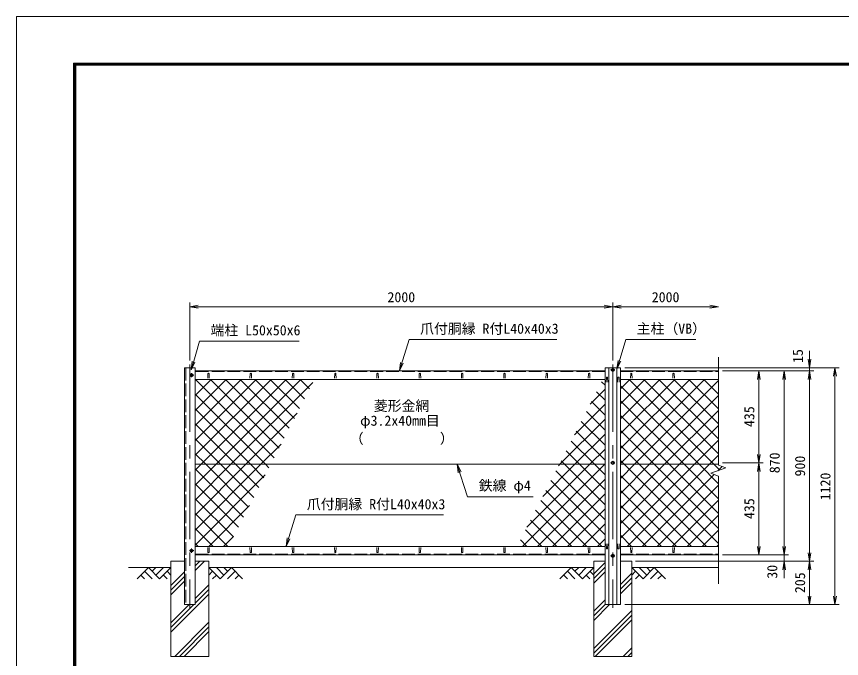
# Model space of a CAD drawing. Units: millimetres, scale not verified. Extents: x -4200 to 4200, y -2970 to 2970.
# Drawn here: x -4200 to -298, y -66 to 2970 of the extents above; entities that cross this region are included whole.
import ezdxf
from ezdxf.enums import TextEntityAlignment as Align

# ---------------------------------------------------------------- set-up
doc = ezdxf.new("R2010")
doc.units = ezdxf.units.MM
doc.header["$LTSCALE"] = 10
doc.linetypes.add('DASHED', pattern=[7.5, 6, -1.5])
doc.linetypes.add('USER1', pattern=[50.8, 31.75, -6.35, 6.35, -6.35])
for name, color, linetype, lineweight in [('0-0_D-STR1', 1, 'Continuous', 18), ('0-1_D-BMK', 2, 'USER1', 13), ('0-2_D-STR-DIM', 7, 'Continuous', 13), ('0-3_D-STR3', 3, 'Continuous', 13), ('0-4_D-BGD', 7, 'Continuous', 18), ('0-5_D-STR4', 7, 'Continuous', 18), ('0-6_D-DCR-HCH', 7, 'Continuous', 13), ('0-7_D-STR-TXT', 7, 'Continuous', 13), ('0-8_0', 7, 'Continuous', 18), ('0-A_D-STR2', 7, 'Continuous', 13), ('0-B_D-TTL', 7, 'Continuous', 18)]:
    doc.layers.add(name, color=color, linetype=linetype, lineweight=lineweight)
doc.styles.add('ＭＳ ゴシック', font='')
doc.styles.get('ＭＳ ゴシック').set_extended_font_data('MS Gothic')

# ---------------------------------------------------------------- blocks, each defined once
blk = doc.blocks.new('_Open')
at = {"layer": '0-8_0'}
blk.add_line((-10, 1.667), (0, 0), dxfattribs=at)
blk.add_lwpolyline([(-10, -1.667), (0, 0), (-10, 0)], dxfattribs=at)

msp = doc.modelspace()

# ---------------------------------------------------------------- linework, layer by layer
at = {"layer": '0-0_D-STR1'}
for p, q in [((-3404.97, 1308.92), (-3404.97, 188.92)), ((-3354.97, 1308.92), (-3404.97, 1308.92)), ((-3354.97, 188.92), (-3354.97, 1308.92)), ((-1416.47, 1293.92), (-3354.97, 1293.92)), ((-1398.97, 188.92), (-1398.97, 1308.92)), ((-1360.97, 188.92), (-1360.97, 1308.92)), ((-1343.47, 188.92), (-1343.47, 1308.92)), ((-1343.47, 1293.92), (-879.97, 1293.92)), ((-3354.97, 1253.92), (-1416.47, 1253.92)), ((-3294.97, 1280.79), (-3295.72, 1259.29)), ((-3288.97, 1280.79), (-3288.22, 1259.29)), ((-3094.97, 1280.79), (-3095.72, 1259.29)), ((-3088.97, 1280.79), (-3088.22, 1259.29)), ((-2894.97, 1280.79), (-2895.72, 1259.29)), ((-2888.97, 1280.79), (-2888.22, 1259.29)), ((-2694.97, 1280.79), (-2695.72, 1259.29)), ((-2688.97, 1280.79), (-2688.22, 1259.29)), ((-2494.97, 1280.79), (-2495.72, 1259.29)), ((-2488.97, 1280.79), (-2488.22, 1259.29)), ((-2294.97, 1280.79), (-2295.72, 1259.29)), ((-2288.97, 1280.79), (-2288.22, 1259.29)), ((-2094.97, 1280.79), (-2095.72, 1259.29)), ((-2088.97, 1280.79), (-2088.22, 1259.29)), ((-1894.97, 1280.79), (-1895.72, 1259.29)), ((-1888.97, 1280.79), (-1888.22, 1259.29)), ((-1694.97, 1280.79), (-1695.72, 1259.29)), ((-1688.97, 1280.79), (-1688.22, 1259.29)), ((-1494.97, 1280.79), (-1495.72, 1259.29)), ((-1488.97, 1280.79), (-1488.22, 1259.29)), ((-1409.97, 1262.3), (-1410.72, 1240.8)), ((-1403.97, 1262.3), (-1403.22, 1240.8)), ((-1355.97, 1262.3), (-1356.72, 1240.8)), ((-1349.97, 1262.3), (-1349.22, 1240.8)), ((-879.97, 1253.92), (-1343.47, 1253.92)), ((-1294.97, 1280.79), (-1295.72, 1259.29)), ((-1288.97, 1280.79), (-1288.22, 1259.29)), ((-1094.97, 1280.79), (-1095.72, 1259.29)), ((-1088.97, 1280.79), (-1088.22, 1259.29)), ((-1409.97, 454.25), (-1410.72, 475.75)), ((-1403.97, 454.25), (-1403.22, 475.75)), ((-1355.97, 454.25), (-1356.72, 475.75)), ((-1349.97, 454.25), (-1349.22, 475.75)), ((-3354.97, 463.92), (-1416.47, 463.92)), ((-3294.97, 437.05), (-3295.72, 458.55)), ((-3288.97, 437.05), (-3288.22, 458.55)), ((-3094.97, 437.05), (-3095.72, 458.55)), ((-3088.97, 437.05), (-3088.22, 458.55)), ((-2894.97, 437.05), (-2895.72, 458.55)), ((-2888.97, 437.05), (-2888.22, 458.55)), ((-2694.97, 437.05), (-2695.72, 458.55)), ((-2688.97, 437.05), (-2688.22, 458.55)), ((-2494.97, 437.05), (-2495.72, 458.55)), ((-2488.97, 437.05), (-2488.22, 458.55)), ((-2294.97, 437.05), (-2295.72, 458.55)), ((-2288.97, 437.05), (-2288.22, 458.55)), ((-2094.97, 437.05), (-2095.72, 458.55)), ((-2088.97, 437.05), (-2088.22, 458.55)), ((-1894.97, 437.05), (-1895.72, 458.55)), ((-1888.97, 437.05), (-1888.22, 458.55)), ((-1694.97, 437.05), (-1695.72, 458.55)), ((-1688.97, 437.05), (-1688.22, 458.55)), ((-1494.97, 437.05), (-1495.72, 458.55)), ((-1488.97, 437.05), (-1488.22, 458.55)), ((-879.97, 463.92), (-1343.47, 463.92)), ((-1294.97, 437.05), (-1295.72, 458.55)), ((-1288.97, 437.05), (-1288.22, 458.55)), ((-1094.97, 437.05), (-1095.72, 458.55)), ((-1088.97, 437.05), (-1088.22, 458.55)), ((-1416.47, 423.92), (-3354.97, 423.92)), ((-1343.47, 423.92), (-879.97, 423.92)), ((-3404.97, 188.92), (-3354.97, 188.92)), ((-1416.47, 188.92), (-1343.47, 188.92))]:
    msp.add_line(p, q, dxfattribs=at)
at = {"layer": '0-0_D-STR1', "linetype": 'DASHED'}
for p, q in [((-3398.97, 1308.92), (-3398.97, 188.92)), ((-1416.47, 1290.92), (-3354.97, 1290.92)), ((-1343.47, 1290.92), (-879.97, 1290.92)), ((-1416.47, 426.92), (-3354.97, 426.92)), ((-1343.47, 426.92), (-879.97, 426.92))]:
    msp.add_line(p, q, dxfattribs=at)
at = {"layer": '0-0_D-STR1'}
msp.add_lwpolyline([(-1416.47, 188.92), (-1416.47, 1308.92), (-1343.47, 1308.92)], dxfattribs=at)
for centre, start, end in [((-3291.97, 1279.54), 22.61986, 157.38014), ((-3091.97, 1279.54), 22.61986, 157.38014), ((-2891.97, 1279.54), 22.61986, 157.38014), ((-2691.97, 1279.54), 22.61986, 157.38014), ((-2491.97, 1279.54), 22.61986, 157.38014), ((-2291.97, 1279.54), 22.61986, 157.38014), ((-2091.97, 1279.54), 22.61986, 157.38014), ((-1891.97, 1279.54), 22.61986, 157.38014), ((-1691.97, 1279.54), 22.61986, 157.38014), ((-1491.97, 1279.54), 22.61986, 157.38014), ((-1406.97, 1261.05), 22.61986, 157.38014), ((-1352.97, 1261.05), 22.61986, 157.38014), ((-1291.97, 1279.54), 22.61986, 157.38014), ((-1091.97, 1279.54), 22.61986, 157.38014), ((-3291.97, 438.3), 202.61986, 337.38014), ((-3091.97, 438.3), 202.61986, 337.38014), ((-2891.97, 438.3), 202.61986, 337.38014), ((-2691.97, 438.3), 202.61986, 337.38014), ((-2491.97, 438.3), 202.61986, 337.38014), ((-2291.97, 438.3), 202.61986, 337.38014), ((-2091.97, 438.3), 202.61986, 337.38014), ((-1891.97, 438.3), 202.61986, 337.38014), ((-1691.97, 438.3), 202.61986, 337.38014), ((-1491.97, 438.3), 202.61986, 337.38014), ((-1406.97, 455.5), 202.61986, 337.38014), ((-1352.97, 455.5), 202.61986, 337.38014), ((-1291.97, 438.3), 202.61986, 337.38014), ((-1091.97, 438.3), 202.61986, 337.38014)]:
    msp.add_arc(centre, 3.25, start, end, dxfattribs=at)
at = {"layer": '0-1_D-BMK'}
for p, q in [((-3379.97, 1323.92), (-3379.97, 173.92)), ((-1369.97, 1298.42), (-1389.97, 1298.42)), ((-1379.97, 1323.92), (-1379.97, 173.92)), ((-3361.97, 1273.92), (-3381.97, 1273.92)), ((-3371.97, 1283.92), (-3371.97, 1263.92)), ((-1369.97, 858.92), (-1389.97, 858.92)), ((-3361.97, 443.92), (-3381.97, 443.92)), ((-3371.97, 453.92), (-3371.97, 433.92)), ((-1369.97, 419.42), (-1389.97, 419.42))]:
    msp.add_line(p, q, dxfattribs=at)
at = {"layer": '0-2_D-STR-DIM'}
for p, q in [((-3379.97, 1343.92), (-3379.97, 1617.7)), ((-1379.97, 1343.92), (-1379.97, 1617.7)), ((-1379.97, 1343.92), (-1379.97, 1617.7)), ((-3379.97, 1597.7), (-1379.97, 1597.7)), ((-1379.97, 1597.7), (-879.97, 1597.7)), ((-448.93, 1348.92), (-448.93, 1388.92)), ((-879.97, 1358.37), (-879.97, 848.14)), ((-1323.47, 1308.92), (-428.93, 1308.92)), ((-1323.47, 1308.92), (-308.93, 1308.92)), ((-859.97, 1293.92), (-668.93, 1293.92)), ((-859.97, 1293.92), (-548.93, 1293.92)), ((-859.97, 1293.92), (-428.93, 1293.92)), ((-859.97, 1293.92), (-428.93, 1293.92)), ((-688.93, 858.92), (-688.93, 1293.92)), ((-568.93, 1293.92), (-568.93, 423.92)), ((-448.93, 1293.92), (-448.93, 1308.92)), ((-448.93, 1293.92), (-448.93, 393.92)), ((-328.93, 188.92), (-328.93, 1308.92)), ((-448.93, 1253.92), (-448.93, 1213.92)), ((-859.97, 858.92), (-668.93, 858.92)), ((-859.97, 858.92), (-668.93, 858.92)), ((-688.93, 423.92), (-688.93, 858.92)), ((-915.21, 809.67), (-844.74, 835.32)), ((-844.74, 835.32), (-879.97, 848.14)), ((-879.97, 796.84), (-915.21, 809.67)), ((-879.97, 796.84), (-879.97, 286.61)), ((-568.93, 463.92), (-568.93, 503.92)), ((-1272.2, 393.92), (-428.93, 393.92)), ((-1269.97, 393.92), (-548.93, 393.92)), ((-1269.97, 393.92), (-428.93, 393.92)), ((-859.97, 423.92), (-668.93, 423.92)), ((-859.97, 423.92), (-548.93, 423.92)), ((-859.97, 423.92), (-548.93, 423.92)), ((-568.93, 423.92), (-568.93, 393.92)), ((-448.93, 393.92), (-448.93, 188.92)), ((-568.93, 353.92), (-568.93, 313.92)), ((-1323.47, 188.92), (-428.93, 188.92)), ((-1323.47, 188.92), (-308.93, 188.92))]:
    msp.add_line(p, q, dxfattribs=at)
at = {"layer": '0-3_D-STR3'}
for p, q in [((-1379.97, 1305.92), (-1386.47, 1302.17)), ((-1386.47, 1302.17), (-1386.47, 1294.66)), ((-1386.47, 1294.66), (-1379.97, 1290.91)), ((-1373.47, 1302.17), (-1379.97, 1305.92)), ((-1379.97, 1290.91), (-1373.47, 1294.66)), ((-1373.47, 1294.66), (-1373.47, 1302.17)), ((-1379.97, 866.42), (-1386.47, 862.67)), ((-1386.47, 862.67), (-1386.47, 855.16)), ((-1373.47, 862.67), (-1379.97, 866.42)), ((-1373.47, 855.16), (-1373.47, 862.67)), ((-1416.47, 852.17), (-3354.97, 852.17)), ((-1386.47, 855.16), (-1379.97, 851.41)), ((-1379.97, 851.41), (-1373.47, 855.16)), ((-879.97, 852.17), (-1343.47, 852.17)), ((-1379.97, 426.92), (-1386.47, 423.17)), ((-1386.47, 423.17), (-1386.47, 415.66)), ((-1386.47, 415.66), (-1379.97, 411.91)), ((-1373.47, 423.17), (-1379.97, 426.92)), ((-1379.97, 411.91), (-1373.47, 415.66)), ((-1373.47, 415.66), (-1373.47, 423.17))]:
    msp.add_line(p, q, dxfattribs=at)
for points in [[(-3365.47, 1277.67), (-3371.97, 1281.42), (-3378.47, 1277.67), (-3378.47, 1270.16), (-3371.97, 1266.41), (-3365.47, 1270.16)], [(-3365.47, 447.67), (-3371.97, 451.42), (-3378.47, 447.67), (-3378.47, 440.16), (-3371.97, 436.41), (-3365.47, 440.16)]]:
    msp.add_lwpolyline(points, close=True, dxfattribs=at)
for centre in [(-1379.97, 1298.42), (-3371.97, 1273.92), (-1379.97, 858.92), (-3371.97, 443.92), (-1379.97, 419.42)]:
    msp.add_circle(centre, 6.25, dxfattribs=at)
at = {"layer": '0-4_D-BGD'}
for p, q in [((-3469.97, 363.92), (-3669.97, 363.92)), ((-1469.97, 363.92), (-3289.97, 363.92)), ((-1289.97, 363.92), (-879.97, 363.92))]:
    msp.add_line(p, q, dxfattribs=at)
at = {"layer": '0-5_D-STR4'}
for p, q in [((-3469.97, 393.92), (-3469.97, -56.08)), ((-3404.97, 393.92), (-3469.97, 393.92)), ((-3289.97, 393.92), (-3354.97, 393.92)), ((-3289.97, 393.92), (-3289.97, -56.08)), ((-1469.97, 393.92), (-1469.97, -56.08)), ((-1416.47, 393.92), (-1469.97, 393.92)), ((-1289.97, 393.92), (-1343.47, 393.92)), ((-1289.97, 393.92), (-1289.97, -56.08)), ((-3289.97, -56.08), (-3469.97, -56.08)), ((-1289.97, -56.08), (-1469.97, -56.08))]:
    msp.add_line(p, q, dxfattribs=at)
at = {"layer": '0-6_D-DCR-HCH'}
for p, q in [((-3354.97, 349.9), (-3310.96, 393.92)), ((-3354.97, 372), (-3333.05, 393.92)), ((-3576.4, 363.92), (-3629.61, 310.71)), ((-3576.4, 363.92), (-3523.19, 310.71)), ((-3558.66, 346.18), (-3540.92, 363.92)), ((-3540.92, 328.44), (-3505.45, 363.92)), ((-3523.19, 310.71), (-3469.97, 363.92)), ((-3236.76, 310.71), (-3289.97, 363.92)), ((-3219.03, 328.44), (-3254.5, 363.92)), ((-3183.55, 363.92), (-3236.76, 310.71)), ((-3201.2, 346.09), (-3219.03, 363.92)), ((-3183.55, 363.92), (-3130.34, 310.71)), ((-1576.4, 363.92), (-1629.61, 310.71)), ((-1576.4, 363.92), (-1523.19, 310.71)), ((-1558.66, 346.18), (-1540.92, 363.92)), ((-1540.92, 328.44), (-1505.45, 363.92)), ((-1523.19, 310.71), (-1469.97, 363.92)), ((-1469.97, 334.55), (-1416.47, 388.05)), ((-1469.97, 312.45), (-1416.47, 365.95)), ((-1236.76, 310.71), (-1289.97, 363.92)), ((-1219.03, 328.44), (-1254.5, 363.92)), ((-1183.55, 363.92), (-1236.76, 310.71)), ((-1201.2, 346.09), (-1219.03, 363.92)), ((-1183.55, 363.92), (-1130.34, 310.71)), ((-3611.87, 328.44), (-3594.05, 310.71)), ((-3594.14, 346.18), (-3558.5, 310.71)), ((-3505.45, 328.44), (-3487.63, 310.71)), ((-3487.71, 346.18), (-3469.97, 328.52)), ((-3469.97, 279.09), (-3404.97, 344.09)), ((-3469.97, 257), (-3404.97, 322)), ((-3272.24, 346.18), (-3289.97, 328.52)), ((-3254.5, 328.44), (-3272.32, 310.71)), ((-3165.81, 346.18), (-3201.45, 310.71)), ((-3148.08, 328.44), (-3165.89, 310.71)), ((-1611.87, 328.44), (-1594.05, 310.71)), ((-1594.14, 346.18), (-1558.5, 310.71)), ((-1505.45, 328.44), (-1487.63, 310.71)), ((-1487.71, 346.18), (-1469.97, 328.52)), ((-1469.97, 290.36), (-1416.47, 343.86)), ((-1343.47, 284.27), (-1289.97, 337.77)), ((-1343.47, 262.18), (-1289.97, 315.68)), ((-1272.24, 346.18), (-1289.97, 328.52)), ((-1254.5, 328.44), (-1272.32, 310.71)), ((-1165.81, 346.18), (-1201.45, 310.71)), ((-1148.08, 328.44), (-1165.89, 310.71)), ((-3469.97, 234.9), (-3404.97, 299.9)), ((-3354.97, 217.32), (-3289.97, 282.32)), ((-1343.47, 240.08), (-1289.97, 293.58)), ((-3469.97, 58.12), (-3289.97, 238.12)), ((-3354.97, 195.22), (-3289.97, 260.22)), ((-1469.97, 157.77), (-1416.47, 211.27)), ((-3469.97, 80.22), (-3361.28, 188.92)), ((-3469.97, 102.32), (-3383.37, 188.92)), ((-1469.97, 135.68), (-1416.47, 189.18)), ((-1469.97, 113.58), (-1394.64, 188.92)), ((-1469.97, -19), (-1289.97, 161)), ((-1469.97, -41.1), (-1289.97, 138.9)), ((-3451.6, -56.08), (-3289.97, 105.54)), ((-3429.5, -56.08), (-3289.97, 83.44)), ((-1462.86, -56.08), (-1289.97, 116.8)), ((-3407.4, -56.08), (-3289.97, 61.35)), ((-1330.28, -56.08), (-1289.97, -15.78)), ((-1308.18, -56.08), (-1289.97, -37.88))]:
    msp.add_line(p, q, dxfattribs=at)
at = {"layer": '0-7_D-STR-TXT'}
for points in [[(-2863.62, 1435.21), (-3334.59, 1435.21), (-3372.68, 1300.94)], [(-1645.07, 1442.79), (-2342.95, 1442.79), (-2388.31, 1295.83)], [(-986.26, 1442.8), (-1317.64, 1442.8), (-1359.33, 1305.13)], [(-1755.92, 698.54), (-2067.25, 698.54), (-2115.34, 850.26)], [(-2180.85, 612.79), (-2878.73, 612.79), (-2924.09, 465.83)]]:
    msp.add_lwpolyline(points, dxfattribs=at)
at = {"layer": '0-A_D-STR2'}
for p, q in [((-3354.97, 1248.43), (-3349.48, 1253.92)), ((-3354.97, 1177.72), (-3278.77, 1253.92)), ((-3354.97, 1107.01), (-3208.06, 1253.92)), ((-3354.97, 1036.3), (-3137.35, 1253.92)), ((-3354.97, 965.58), (-3066.64, 1253.92)), ((-3354.97, 894.87), (-2995.93, 1253.92)), ((-2981.95, 882.41), (-3353.46, 1253.92)), ((-3326.97, 852.17), (-2925.22, 1253.92)), ((-2957.92, 929.09), (-3282.75, 1253.92)), ((-3256.26, 852.17), (-2854.51, 1253.92)), ((-2933.89, 975.77), (-3212.04, 1253.92)), ((-2909.86, 1022.45), (-3141.33, 1253.92)), ((-2885.83, 1069.13), (-3070.62, 1253.92)), ((-2861.8, 1115.81), (-2999.91, 1253.92)), ((-2837.77, 1162.49), (-2929.19, 1253.92)), ((-2813.74, 1209.17), (-2858.48, 1253.92)), ((-1343.47, 1209.32), (-1298.88, 1253.92)), ((-1343.47, 1138.61), (-1228.16, 1253.92)), ((-1343.47, 1067.9), (-1157.45, 1253.92)), ((-1343.47, 997.19), (-1086.74, 1253.92)), ((-1343.47, 926.48), (-1016.03, 1253.92)), ((-1343.47, 855.76), (-945.32, 1253.92)), ((-879.97, 901.75), (-1232.14, 1253.92)), ((-879.97, 972.46), (-1161.43, 1253.92)), ((-879.97, 1043.17), (-1090.72, 1253.92)), ((-879.97, 1113.88), (-1020.01, 1253.92)), ((-879.97, 1184.6), (-949.3, 1253.92)), ((-3185.55, 852.17), (-2798.04, 1239.68)), ((-1416.47, 1226.12), (-1432.34, 1241.99)), ((-971.81, 852.17), (-1343.47, 1223.83)), ((-1276.36, 852.17), (-879.97, 1248.55)), ((-3022.42, 852.17), (-3354.97, 1184.72)), ((-1486.27, 1137.23), (-1416.47, 1207.03)), ((-1416.47, 1155.41), (-1456.37, 1195.31)), ((-1205.65, 852.17), (-879.97, 1177.84)), ((-1561.29, 991.5), (-1416.47, 1136.32)), ((-1416.47, 1084.7), (-1480.4, 1148.63)), ((-1042.52, 852.17), (-1343.47, 1153.12)), ((-3093.13, 852.17), (-3354.97, 1114.01)), ((-3114.84, 852.17), (-2873.06, 1093.95)), ((-1416.47, 1013.99), (-1504.43, 1101.95)), ((-1134.94, 852.17), (-879.97, 1107.13)), ((-1629.91, 852.17), (-1416.47, 1065.61)), ((-1416.47, 943.28), (-1528.46, 1055.27)), ((-1113.23, 852.17), (-1343.47, 1082.41)), ((-3163.84, 852.17), (-3354.97, 1043.3)), ((-1064.23, 852.17), (-879.97, 1036.42)), ((-1559.2, 852.17), (-1416.47, 994.9)), ((-1416.47, 872.57), (-1552.49, 1008.59)), ((-1183.94, 852.17), (-1343.47, 1011.7)), ((-3234.55, 852.17), (-3354.97, 972.59)), ((-3044.13, 852.17), (-2948.07, 948.22)), ((-1466.78, 852.17), (-1576.52, 961.91)), ((-1254.65, 852.17), (-1343.47, 940.99)), ((-993.52, 852.17), (-879.97, 965.71)), ((-3305.26, 852.17), (-3354.97, 901.88)), ((-1537.5, 852.17), (-1600.55, 915.23)), ((-1488.49, 852.17), (-1416.47, 924.19)), ((-1608.21, 852.17), (-1624.58, 868.55)), ((-3354.97, 824.16), (-3326.97, 852.17)), ((-3354.97, 753.45), (-3256.26, 852.17)), ((-3354.97, 682.74), (-3185.55, 852.17)), ((-3354.97, 612.03), (-3114.84, 852.17)), ((-3354.97, 541.32), (-3044.13, 852.17)), ((-3126.13, 602.33), (-3354.97, 831.17)), ((-3102.1, 649.01), (-3305.26, 852.17)), ((-3078.07, 695.69), (-3234.55, 852.17)), ((-3054.04, 742.37), (-3163.84, 852.17)), ((-3030.01, 789.05), (-3093.13, 852.17)), ((-3005.98, 835.73), (-3022.42, 852.17)), ((-1786.34, 554.32), (-1488.49, 852.17)), ((-1711.32, 700.05), (-1559.2, 852.17)), ((-1416.47, 589.72), (-1648.61, 821.86)), ((-1636.31, 845.78), (-1629.91, 852.17)), ((-1416.47, 660.44), (-1608.21, 852.17)), ((-1416.47, 731.15), (-1537.5, 852.17)), ((-1416.47, 801.86), (-1466.78, 852.17)), ((-1343.47, 785.05), (-1276.36, 852.17)), ((-1343.47, 714.34), (-1205.65, 852.17)), ((-1343.47, 643.63), (-1134.94, 852.17)), ((-1343.47, 572.92), (-1064.23, 852.17)), ((-1343.47, 502.21), (-993.52, 852.17)), ((-879.97, 477.49), (-1254.65, 852.17)), ((-879.97, 548.2), (-1183.94, 852.17)), ((-879.97, 618.91), (-1113.23, 852.17)), ((-879.97, 689.62), (-1042.52, 852.17)), ((-879.97, 760.33), (-971.81, 852.17)), ((-882.8, 821.46), (-862.49, 841.78)), ((-3354.97, 470.61), (-3023.09, 802.5)), ((-1735.32, 463.92), (-1416.47, 782.76)), ((-1007.82, 463.92), (-1343.47, 799.57)), ((-1240.35, 463.92), (-900.1, 804.16)), ((-3150.16, 555.64), (-3354.97, 760.46)), ((-1416.47, 519.01), (-1672.64, 775.18)), ((-1169.64, 463.92), (-879.97, 753.58)), ((-1432.09, 463.92), (-1696.67, 728.5)), ((-1664.61, 463.92), (-1416.47, 712.05)), ((-1078.53, 463.92), (-1343.47, 728.86)), ((-3174.19, 508.96), (-3354.97, 689.75)), ((-1502.8, 463.92), (-1720.7, 681.82)), ((-1098.93, 463.92), (-879.97, 682.87)), ((-3290.96, 463.92), (-3098.11, 656.77)), ((-1573.51, 463.92), (-1744.73, 635.14)), ((-1593.9, 463.92), (-1416.47, 641.34)), ((-1149.25, 463.92), (-1343.47, 658.15)), ((-3199.86, 463.92), (-3354.97, 619.04)), ((-1644.22, 463.92), (-1768.76, 588.46)), ((-1219.96, 463.92), (-1343.47, 587.44)), ((-1028.21, 463.92), (-879.97, 612.16)), ((-3270.57, 463.92), (-3354.97, 548.33)), ((-1523.19, 463.92), (-1416.47, 570.63)), ((-3220.25, 463.92), (-3173.12, 511.04)), ((-1714.93, 463.92), (-1792.79, 541.78)), ((-1290.67, 463.92), (-1343.47, 516.72)), ((-957.5, 463.92), (-879.97, 541.45)), ((-3341.28, 463.92), (-3354.97, 477.62)), ((-1785.64, 463.92), (-1816.82, 495.1)), ((-1452.48, 463.92), (-1416.47, 499.92)), ((-886.79, 463.92), (-879.97, 470.74))]:
    msp.add_line(p, q, dxfattribs=at)
for points in [[(-873.71, 824.77), (-901.1, 852.17), (-1302.85, 1253.92)], [(-937.11, 463.92), (-1325.36, 852.17), (-1343.47, 870.28)], [(-1311.06, 463.92), (-922.81, 852.17), (-879.97, 895)], [(-1806.03, 463.92), (-1417.78, 852.17), (-1416.47, 853.48)]]:
    msp.add_lwpolyline(points, dxfattribs=at)
at = {"layer": '0-B_D-TTL', "color": 2}
msp.add_lwpolyline([(-4200, 2970), (4200, 2970), (4200, -2970), (-4200, -2970)], close=True, dxfattribs=at)
at = {"layer": '0-B_D-TTL'}
for points in [[(-3930, 2750), (3930, 2750), (3930, -2750), (-3930, -2750)], [(-3927.5, 2747.5), (3927.5, 2747.5), (3927.5, -2747.5), (-3927.5, -2747.5)], [(-3925, 2745), (3925, 2745), (3925, -2745), (-3925, -2745)], [(-3922.5, 2742.5), (3922.5, 2742.5), (3922.5, -2742.5), (-3922.5, -2742.5)], [(-3920, 2740), (3920, 2740), (3920, -2740), (-3920, -2740)]]:
    msp.add_lwpolyline(points, close=True, dxfattribs=at)

# ---------------------------------------------------------------- block references
at = {"layer": '0-2_D-STR-DIM', "xscale": 4, "yscale": 4}
for p, rotation in [((-3379.97, 1597.7), 180), ((-1379.97, 1597.7), 180), ((-448.93, 1308.92), 270), ((-688.93, 1293.92), 90), ((-568.93, 1293.92), 90), ((-448.93, 1293.92), 90), ((-448.93, 1293.92), 90), ((-328.93, 1308.92), 90), ((-688.93, 858.92), 270), ((-688.93, 858.92), 90), ((-688.93, 423.92), 270), ((-568.93, 423.92), 270), ((-568.93, 423.92), 270), ((-448.93, 393.92), 270), ((-568.93, 393.92), 90), ((-448.93, 393.92), 90), ((-448.93, 188.92), 270), ((-328.93, 188.92), 270)]:
    msp.add_blockref('_Open', p, dxfattribs=dict(at, rotation=rotation))
for p in [(-1379.97, 1597.7), (-879.97, 1597.7)]:
    msp.add_blockref('_Open', p, dxfattribs=at)
at = {"layer": '0-7_D-STR-TXT', "xscale": 4, "yscale": 4}
for p, rotation in [((-3373.23, 1299.01), 254.16392), ((-2388.9, 1293.92), 252.84683), ((-1359.91, 1303.22), 253.14944), ((-2115.95, 852.17), 107.58773), ((-2924.68, 463.92), 252.84683)]:
    msp.add_blockref('_Open', p, dxfattribs=dict(at, rotation=rotation))

# ---------------------------------------------------------------- texts
at = {"layer": '0-2_D-STR-DIM', "style": 'ＭＳ ゴシック'}
for p in [(-2445.24, 1604.45), (-1195.24, 1604.45)]:
    msp.add_text('2000', height=48.09, dxfattribs=at).set_placement(p, align=Align.BOTTOM_LEFT)
for s, p in [('15', (-465.87, 1331.74)), ('435', (-695.68, 1028.56)), ('870', (-575.68, 810.03)), ('900', (-455.68, 794.78)), ('1120', (-335.68, 682)), ('435', (-695.68, 593.56)), ('30', (-587.19, 311.49)), ('205', (-455.68, 243.05))]:
    msp.add_text(s, height=48.09, rotation=90, dxfattribs=at).set_placement(p, align=Align.BOTTOM_LEFT)
at = {"layer": '0-7_D-STR-TXT', "style": 'ＭＳ ゴシック'}
for s, p in [('爪付胴縁 R付L40x40x3', (-2291.01, 1455.37)), ('主柱（VB）', (-1266.72, 1455.38)), ('端柱 L50x50x6', (-3282.4, 1447.79)), ('菱形金網', (-2509.92, 1090.72)), ('φ3.2x40mm目', (-2574.9, 1020.28)), ('（\u3000\u3000   \u3000\u3000）', (-2623.63, 935.81)), ('鉄線 φ4', (-2013.53, 713.41)), ('爪付胴縁 R付L40x40x3', (-2826.79, 625.37))]:
    msp.add_text(s, height=48.09, dxfattribs=at).set_placement(p, align=Align.BOTTOM_LEFT)

doc.saveas('drawing.dxf')
